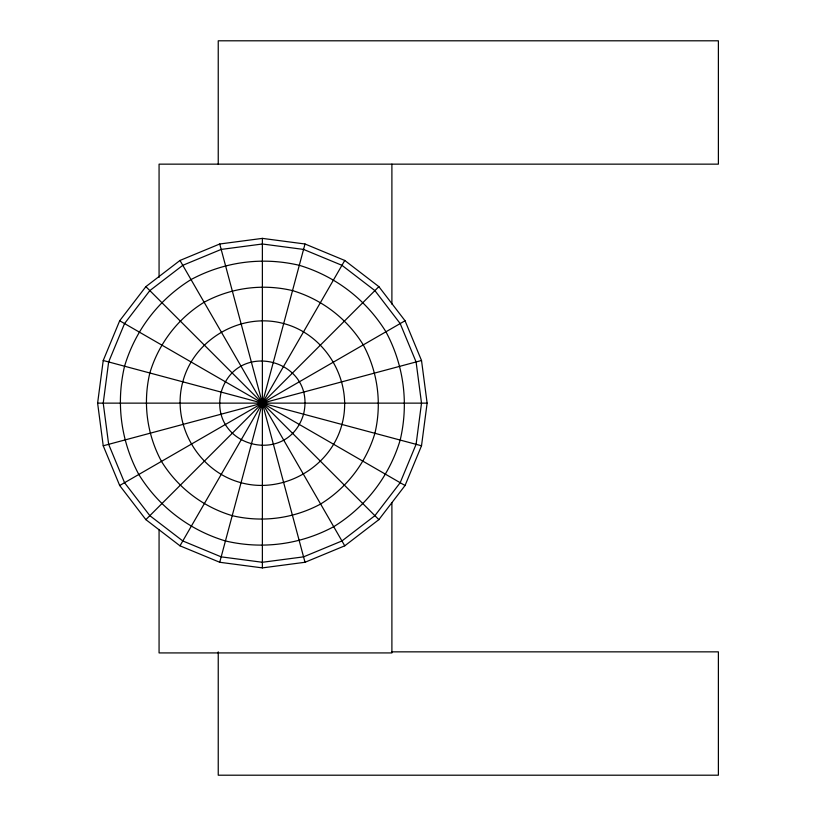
<?xml version="1.0" encoding="UTF-8"?>
<svg xmlns="http://www.w3.org/2000/svg" width="816" height="816" viewBox="0 0 816 816"><rect width="100%" height="100%" fill="white"/><g stroke="black" fill="none" stroke-linecap="round" stroke-linejoin="round"><path stroke-width="1.22" d="M97.614 403.135L103.224 360.499L119.687 320.759L145.87 286.64L179.989 260.457L219.728 243.994L262.375 238.384L305.011 243.994L344.75 260.457L378.869 286.64L405.052 320.759L421.515 360.499L427.125 403.135L421.515 445.781L405.052 485.51L378.869 519.639L344.75 545.822L305.011 562.275L262.375 567.895L219.728 562.275L179.989 545.822L145.87 519.639L119.687 485.51L103.224 445.781L97.614 403.135L427.125 403.135M219.728 562.275L305.011 243.994M179.989 545.822L344.75 260.457M145.87 519.639L378.869 286.64M119.687 485.51L405.052 320.759M103.224 445.781L421.515 360.499M391.894 651.851L718.386 651.851L718.386 775.2L218.239 775.2L218.239 651.851M103.224 360.499L421.515 445.781M119.687 320.759L405.052 485.51M145.87 286.64L378.869 519.639M179.989 260.457L344.75 545.822M219.728 243.994L305.011 562.275M391.894 164.149L391.894 304.164M391.894 502.727L391.894 652.922L159.069 652.922L159.069 529.451M262.375 238.384L262.375 567.895M218.239 164.149L218.239 40.8L718.386 40.8L718.386 164.149L159.069 164.149L159.069 277.43M108.65 361.947L103.224 403.135L108.65 444.322L124.552 482.705L149.838 515.661L182.804 540.957L221.177 556.859L262.375 562.275L303.562 556.859L341.945 540.957L374.901 515.661L400.187 482.705L416.089 444.322L421.515 403.135L416.089 361.947L400.187 323.564L374.901 290.608L341.945 265.312L303.562 249.421L262.375 243.994L221.177 249.421L182.804 265.312L149.838 290.608L124.552 323.564L108.65 361.947M124.552 366.211C115.882 403.104 120.88 441.089 138.802 474.473C158.763 506.695 189.159 530.023 225.44 540.957C262.334 549.627 300.319 544.629 333.713 526.697C365.935 506.746 389.252 476.35 400.187 440.069C408.867 403.175 403.859 365.191 385.937 331.796C365.986 299.574 335.59 276.247 299.299 265.312C262.405 256.642 224.42 261.64 191.026 279.572C158.814 299.523 135.487 329.919 124.552 366.211M149.838 372.983C142.739 402.9 146.88 434.326 161.476 461.387C177.613 487.56 202.756 506.848 232.213 515.661C262.14 522.76 293.556 518.629 320.617 504.023C346.79 487.886 366.088 462.743 374.901 433.286C382 403.369 377.859 371.943 363.263 344.882C347.126 318.709 321.983 299.421 292.526 290.608C262.609 283.509 231.183 287.65 204.122 302.246C177.949 318.383 158.651 343.526 149.838 372.983M182.804 381.817C171.125 424.33 198.39 471.566 241.046 482.705C283.56 494.384 330.796 467.119 341.945 424.453C353.624 381.939 326.349 334.713 283.693 323.564C241.179 311.885 193.943 339.16 182.804 381.817M221.177 392.098C208.162 446.505 287.63 467.803 303.562 414.171C316.577 359.764 237.119 338.467 221.177 392.098"/></g></svg>
